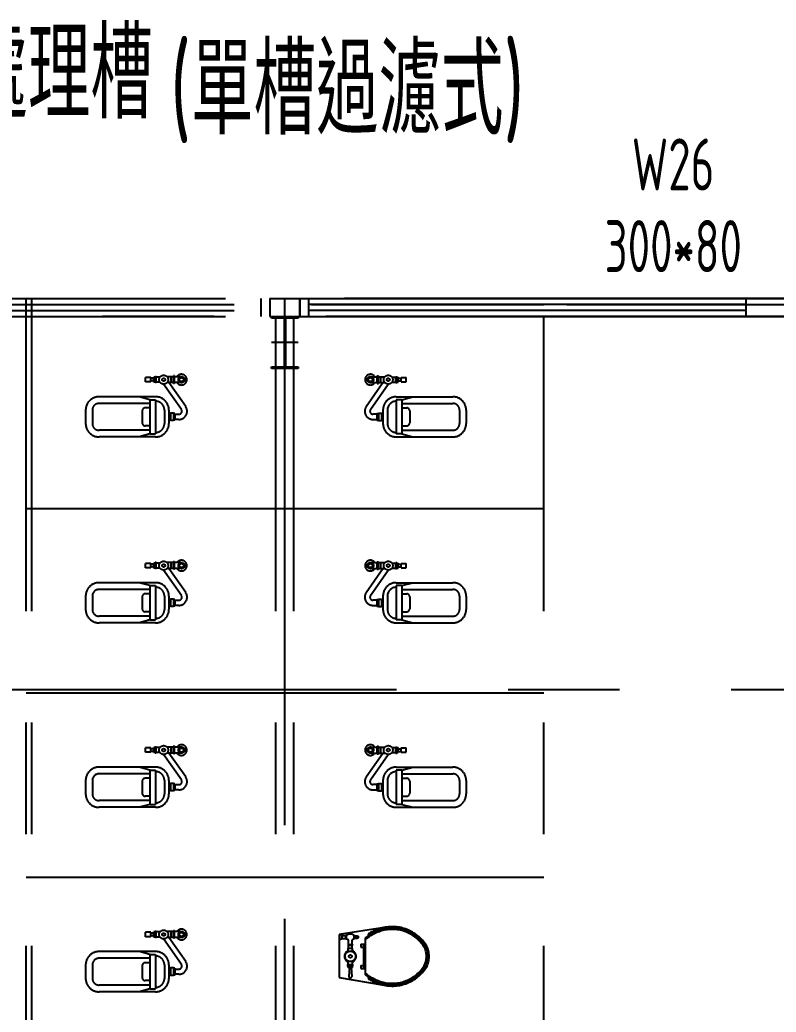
# Model space of a CAD drawing. Extents: x -40736 to 367926, y -65544 to 37405.
# Drawn here: x 352713 to 353222, y -50814 to -50147 of the extents above; entities that cross this region are included whole.
import ezdxf

# ---------------------------------------------------------------- set-up
doc = ezdxf.new("R2010")
doc.units = 0
doc.header["$LTSCALE"] = 600
doc.header["$MEASUREMENT"] = 0
doc.linetypes.add('CENTER2', pattern=[1.125, 0.75, -0.125, 0.125, -0.125])
doc.layers.add('底圖', color=253, linetype='CONTINUOUS')
doc.styles.add('CHINESET', font='ISOCP.SHX', dxfattribs={"width": 0.7, "bigfont": 'CHINESET.SHX'})

msp = doc.modelspace()

# ---------------------------------------------------------------- linework, layer by layer
at = {"layer": '底圖', "linetype": 'CENTER2'}
for p, q in [((352401.28957, -50334.33166), (352881.28957, -50334.33166)), ((352717.28957, -51219.35206), (352717.28957, -50334.33166)), ((352721.28957, -51219.35206), (352721.28957, -50334.33166)), ((352875.28957, -50346.33166), (352875.28957, -50334.33166)), ((352881.28957, -50334.33166), (353423.78956, -50334.33166)), ((352881.28957, -50334.33166), (352881.28957, -50346.33166)), ((352891.28957, -51351.33166), (352891.28957, -50334.33166)), ((352901.28948, -50346.3301), (352901.28957, -50334.33174)), ((352901.28957, -50334.33174), (352901.28948, -50346.3301)), ((353381.28956, -50334.33515), (352901.28957, -50334.33174)), ((352907.28948, -50346.33014), (352907.28957, -50334.33178)), ((353201.28948, -50346.33224), (353201.28956, -50334.33387)), ((352405.78957, -50338.33166), (353376.78956, -50338.33166)), ((352407.28957, -50338.33166), (352875.28957, -50338.33166)), ((352407.28957, -50342.33166), (352875.28957, -50342.33166)), ((353201.28951, -50342.33278), (352907.28951, -50342.33069)), ((353201.28954, -50338.33333), (352907.28954, -50338.33123)), ((352909.28957, -50338.33166), (353065.28956, -50338.33166)), ((352401.28957, -50346.33166), (352881.28957, -50346.33166)), ((353368.7378, -50346.33166), (352413.78957, -50346.33166)), ((352881.28957, -50346.33166), (353411.78956, -50346.33166)), ((352882.28957, -50346.36706), (352900.28957, -50346.36706)), ((352882.28957, -50347.46706), (352882.28957, -50346.36706)), ((352890.93957, -50347.46706), (352882.28957, -50347.46706)), ((352882.61836, -50347.46706), (352883.71836, -50346.36706)), ((352884.38613, -50347.46706), (352885.48613, -50346.36706)), ((352885.28957, -51219.35206), (352885.28957, -50346.33166)), ((352887.92166, -50347.46706), (352889.02166, -50346.36706)), ((352889.68943, -50347.46706), (352890.78943, -50346.36706)), ((352890.93957, -50380.26706), (352890.93957, -50347.46706)), ((352890.93957, -50349.75246), (352891.63957, -50349.05246)), ((352891.28957, -51363.36706), (352891.28957, -50346.36706)), ((352900.28957, -50347.46706), (352891.63957, -50347.46706)), ((352891.63957, -50347.46706), (352891.63957, -50380.26706)), ((352893.22496, -50347.46706), (352894.32496, -50346.36706)), ((352894.99273, -50347.46706), (352896.09273, -50346.36706)), ((352897.28957, -51219.35206), (352897.28957, -50346.33166)), ((352898.52826, -50347.46706), (352899.62826, -50346.36706)), ((352900.28957, -50346.36706), (352900.28957, -50347.46706)), ((353381.28948, -50346.33352), (352901.28948, -50346.3301)), ((353065.28956, -51219.35206), (353065.28956, -50346.33166)), ((352890.93957, -50351.52022), (352891.63957, -50350.82022)), ((352890.93957, -50355.05576), (352891.63957, -50354.35576)), ((352890.93957, -50356.82352), (352891.63957, -50356.12352)), ((352890.93957, -50360.35906), (352891.63957, -50359.65906)), ((352890.93957, -50362.12683), (352891.63957, -50361.42683)), ((352900.28957, -50363.86706), (352882.28957, -50363.86706)), ((352890.93957, -50365.66236), (352891.63957, -50364.96236)), ((352890.93957, -50367.43013), (352891.63957, -50366.73013)), ((352890.93957, -50370.96566), (352891.63957, -50370.26566)), ((352890.93957, -50372.73343), (352891.63957, -50372.03343)), ((352890.93957, -50376.26896), (352891.63957, -50375.56896)), ((352882.28957, -50381.36706), (352882.28957, -50380.26706)), ((352882.28957, -50380.26706), (352890.93957, -50380.26706)), ((352900.28957, -50381.36706), (352882.28957, -50381.36706)), ((352882.30593, -50381.36706), (352883.40593, -50380.26706)), ((352885.84147, -50381.36706), (352886.94147, -50380.26706)), ((352887.60923, -50381.36706), (352888.70923, -50380.26706)), ((352890.93957, -50378.03673), (352891.63957, -50377.33673)), ((352891.14477, -50381.36706), (352892.24477, -50380.26706)), ((352891.63957, -50380.26706), (352900.28957, -50380.26706)), ((352892.91253, -50381.36706), (352894.01253, -50380.26706)), ((352896.44807, -50381.36706), (352897.54807, -50380.26706)), ((352898.21583, -50381.36706), (352899.31583, -50380.26706)), ((352900.28957, -50380.26706), (352900.28957, -50381.36706)), ((352797.69942, -50390.295), (352797.69942, -50387.295)), ((352801.19942, -50387.295), (352797.69942, -50387.295)), ((352801.19942, -50390.295), (352801.19942, -50387.295)), ((352803.19942, -50387.895), (352801.19942, -50387.895)), ((352803.19942, -50390.545), (352803.19942, -50387.045)), ((352803.99942, -50387.045), (352803.19942, -50387.045)), ((352803.99942, -50390.795), (352803.99942, -50386.795)), ((352804.79942, -50386.795), (352803.99942, -50386.795)), ((352804.79942, -50390.795), (352804.79942, -50386.795)), ((352807.36272, -50387.045), (352804.79942, -50387.045)), ((352816.39942, -50386.795), (352812.03548, -50386.795)), ((352814.79942, -50390.795), (352814.79942, -50386.795)), ((352816.39942, -50391.295), (352816.39942, -50386.295)), ((352817.19942, -50386.295), (352816.39942, -50386.295)), ((352817.19942, -50391.295), (352817.19942, -50386.295)), ((352821.1591, -50386.795), (352817.19942, -50386.795)), ((352949.42003, -50386.795), (352953.37971, -50386.795)), ((352953.37971, -50391.295), (352953.37971, -50386.295)), ((352953.37971, -50386.295), (352954.17971, -50386.295)), ((352954.17971, -50391.295), (352954.17971, -50386.295)), ((352954.17971, -50386.795), (352958.54365, -50386.795)), ((352955.77971, -50390.795), (352955.77971, -50386.795)), ((352963.21641, -50387.045), (352965.77971, -50387.045)), ((352965.77971, -50390.795), (352965.77971, -50386.795)), ((352965.77971, -50386.795), (352966.57971, -50386.795)), ((352966.57971, -50390.795), (352966.57971, -50386.795)), ((352966.57971, -50387.045), (352967.37971, -50387.045)), ((352967.37971, -50390.545), (352967.37971, -50387.045)), ((352967.37971, -50387.895), (352969.37971, -50387.895)), ((352969.37971, -50390.295), (352969.37971, -50387.295)), ((352969.37971, -50387.295), (352972.87971, -50387.295)), ((352972.87971, -50390.295), (352972.87971, -50387.295)), ((352801.19942, -50390.295), (352797.69942, -50390.295)), ((352803.19942, -50389.695), (352801.19942, -50389.695)), ((352803.99942, -50390.545), (352803.19942, -50390.545)), ((352804.79942, -50390.795), (352803.99942, -50390.795)), ((352807.36272, -50390.545), (352804.79942, -50390.545)), ((352821.73923, -50408.89785), (352809.76353, -50391.79479)), ((352816.39942, -50390.795), (352812.03548, -50390.795)), ((352824.60627, -50406.89034), (352813.33619, -50390.795)), ((352817.19942, -50391.295), (352816.39942, -50391.295)), ((352821.1591, -50390.795), (352817.19942, -50390.795)), ((352945.97286, -50406.89034), (352957.24294, -50390.795)), ((352948.8399, -50408.89785), (352960.8156, -50391.79479)), ((352949.42003, -50390.795), (352953.37971, -50390.795)), ((352953.37971, -50391.295), (352954.17971, -50391.295)), ((352954.17971, -50390.795), (352958.54365, -50390.795)), ((352963.21641, -50390.545), (352965.77971, -50390.545)), ((352965.77971, -50390.795), (352966.57971, -50390.795)), ((352966.57971, -50390.545), (352967.37971, -50390.545)), ((352967.37971, -50389.695), (352969.37971, -50389.695)), ((352969.37971, -50390.295), (352972.87971, -50390.295)), ((352804.36498, -50400.295), (352766.36498, -50400.295)), ((352800.56498, -50402.25864), (352793.36498, -50400.295)), ((352800.56498, -50402.25864), (352800.56498, -50425.33136)), ((352800.56498, -50402.25864), (352804.36498, -50402.25864)), ((352804.36498, -50402.25864), (352804.36498, -50425.33136)), ((352966.21416, -50400.295), (353004.21416, -50400.295)), ((352966.21416, -50402.25864), (352966.21416, -50425.33136)), ((352970.01416, -50402.25864), (352966.21416, -50402.25864)), ((352970.01416, -50402.25864), (352977.21416, -50400.295)), ((352970.01416, -50402.25864), (352970.01416, -50425.33136)), ((352800.56498, -50404.795), (352766.36498, -50404.795)), ((352800.56498, -50407.795), (352797.36498, -50407.795)), ((352970.01416, -50404.795), (353004.21416, -50404.795)), ((352970.01416, -50407.795), (352973.21416, -50407.795)), ((352757.36498, -50409.295), (352757.36498, -50418.295)), ((352761.86498, -50409.295), (352761.86498, -50418.295)), ((352795.36498, -50409.795), (352795.36498, -50417.795)), ((352810.36498, -50409.295), (352810.36498, -50418.295)), ((352813.36498, -50409.295), (352813.36498, -50418.295)), ((352814.36498, -50411.545), (352813.36498, -50411.545)), ((352814.36498, -50411.295), (352814.36498, -50416.295)), ((352816.36498, -50411.295), (352814.36498, -50411.295)), ((352816.36498, -50411.295), (352816.36498, -50416.295)), ((352817.36498, -50411.545), (352816.36498, -50411.545)), ((352817.36498, -50411.545), (352817.36498, -50416.045)), ((352817.36498, -50412.045), (352820.10092, -50412.045)), ((352820.10092, -50415.545), (352817.36498, -50415.545)), ((352953.21416, -50412.045), (352950.47821, -50412.045)), ((352950.47821, -50415.545), (352953.21416, -50415.545)), ((352953.21416, -50411.545), (352953.21416, -50416.045)), ((352953.21416, -50411.545), (352954.21416, -50411.545)), ((352954.21416, -50411.295), (352954.21416, -50416.295)), ((352954.21416, -50411.295), (352956.21416, -50411.295)), ((352956.21416, -50411.295), (352956.21416, -50416.295)), ((352956.21416, -50411.545), (352957.21416, -50411.545)), ((352957.21416, -50409.295), (352957.21416, -50418.295)), ((352960.21416, -50409.295), (352960.21416, -50418.295)), ((352975.21416, -50409.795), (352975.21416, -50417.795)), ((353008.71416, -50409.295), (353008.71416, -50418.295)), ((353013.21416, -50409.295), (353013.21416, -50418.295)), ((352800.56498, -50419.795), (352797.36498, -50419.795)), ((352814.36498, -50416.045), (352813.36498, -50416.045)), ((352816.36498, -50416.295), (352814.36498, -50416.295)), ((352817.36498, -50416.045), (352816.36498, -50416.045)), ((352953.21416, -50416.045), (352954.21416, -50416.045)), ((352954.21416, -50416.295), (352956.21416, -50416.295)), ((352956.21416, -50416.045), (352957.21416, -50416.045)), ((352970.01416, -50419.795), (352973.21416, -50419.795)), ((352800.56498, -50422.795), (352766.36498, -50422.795)), ((352804.36498, -50427.295), (352766.36498, -50427.295)), ((352800.56498, -50425.33136), (352793.36498, -50427.295)), ((352800.56498, -50425.33136), (352804.36498, -50425.33136)), ((352970.01416, -50425.33136), (352966.21416, -50425.33136)), ((352966.21416, -50427.295), (353004.21416, -50427.295)), ((352970.01416, -50422.795), (353004.21416, -50422.795)), ((352970.01416, -50425.33136), (352977.21416, -50427.295)), ((352717.28957, -50475.35206), (353065.28956, -50475.35206)), ((352797.69942, -50515.3154), (352797.69942, -50512.3154)), ((352801.19942, -50512.3154), (352797.69942, -50512.3154)), ((352801.19942, -50515.3154), (352797.69942, -50515.3154)), ((352801.19942, -50515.3154), (352801.19942, -50512.3154)), ((352803.19942, -50512.9154), (352801.19942, -50512.9154)), ((352803.19942, -50514.7154), (352801.19942, -50514.7154)), ((352803.19942, -50515.5654), (352803.19942, -50512.0654)), ((352803.99942, -50512.0654), (352803.19942, -50512.0654)), ((352803.99942, -50515.5654), (352803.19942, -50515.5654)), ((352803.99942, -50515.8154), (352803.99942, -50511.8154)), ((352804.79942, -50511.8154), (352803.99942, -50511.8154)), ((352804.79942, -50515.8154), (352803.99942, -50515.8154)), ((352804.79942, -50515.8154), (352804.79942, -50511.8154)), ((352807.36272, -50512.0654), (352804.79942, -50512.0654)), ((352807.36272, -50515.5654), (352804.79942, -50515.5654)), ((352816.39942, -50511.8154), (352812.03548, -50511.8154)), ((352816.39942, -50515.8154), (352812.03548, -50515.8154)), ((352824.60627, -50531.91074), (352813.33619, -50515.8154)), ((352814.79942, -50515.8154), (352814.79942, -50511.8154)), ((352816.39942, -50516.3154), (352816.39942, -50511.3154)), ((352817.19942, -50511.3154), (352816.39942, -50511.3154)), ((352817.19942, -50516.3154), (352817.19942, -50511.3154)), ((352821.1591, -50511.8154), (352817.19942, -50511.8154)), ((352821.1591, -50515.8154), (352817.19942, -50515.8154)), ((352945.97286, -50531.91074), (352957.24294, -50515.8154)), ((352949.42003, -50511.8154), (352953.37971, -50511.8154)), ((352949.42003, -50515.8154), (352953.37971, -50515.8154)), ((352953.37971, -50516.3154), (352953.37971, -50511.3154)), ((352953.37971, -50511.3154), (352954.17971, -50511.3154)), ((352954.17971, -50516.3154), (352954.17971, -50511.3154)), ((352954.17971, -50511.8154), (352958.54365, -50511.8154)), ((352954.17971, -50515.8154), (352958.54365, -50515.8154)), ((352955.77971, -50515.8154), (352955.77971, -50511.8154)), ((352963.21641, -50512.0654), (352965.77971, -50512.0654)), ((352963.21641, -50515.5654), (352965.77971, -50515.5654)), ((352965.77971, -50515.8154), (352965.77971, -50511.8154)), ((352965.77971, -50511.8154), (352966.57971, -50511.8154)), ((352965.77971, -50515.8154), (352966.57971, -50515.8154)), ((352966.57971, -50515.8154), (352966.57971, -50511.8154)), ((352966.57971, -50512.0654), (352967.37971, -50512.0654)), ((352966.57971, -50515.5654), (352967.37971, -50515.5654)), ((352967.37971, -50515.5654), (352967.37971, -50512.0654)), ((352967.37971, -50512.9154), (352969.37971, -50512.9154)), ((352967.37971, -50514.7154), (352969.37971, -50514.7154)), ((352969.37971, -50515.3154), (352969.37971, -50512.3154)), ((352969.37971, -50512.3154), (352972.87971, -50512.3154)), ((352969.37971, -50515.3154), (352972.87971, -50515.3154)), ((352972.87971, -50515.3154), (352972.87971, -50512.3154)), ((352821.73923, -50533.91825), (352809.76353, -50516.81518)), ((352817.19942, -50516.3154), (352816.39942, -50516.3154)), ((352948.8399, -50533.91825), (352960.8156, -50516.81518)), ((352953.37971, -50516.3154), (352954.17971, -50516.3154)), ((352804.36498, -50525.3154), (352766.36498, -50525.3154)), ((352800.56498, -50527.27903), (352793.36498, -50525.3154)), ((352800.56498, -50527.27903), (352800.56498, -50550.35176)), ((352800.56498, -50527.27903), (352804.36498, -50527.27903)), ((352804.36498, -50527.27903), (352804.36498, -50550.35176)), ((352966.21416, -50525.3154), (353004.21416, -50525.3154)), ((352966.21416, -50527.27903), (352966.21416, -50550.35176)), ((352970.01416, -50527.27903), (352966.21416, -50527.27903)), ((352970.01416, -50527.27903), (352977.21416, -50525.3154)), ((352970.01416, -50527.27903), (352970.01416, -50550.35176)), ((352757.36498, -50534.3154), (352757.36498, -50543.3154)), ((352761.86498, -50534.3154), (352761.86498, -50543.3154)), ((352800.56498, -50529.8154), (352766.36498, -50529.8154)), ((352795.36498, -50534.8154), (352795.36498, -50542.8154)), ((352800.56498, -50532.8154), (352797.36498, -50532.8154)), ((352810.36498, -50534.3154), (352810.36498, -50543.3154)), ((352813.36498, -50534.3154), (352813.36498, -50543.3154)), ((352957.21416, -50534.3154), (352957.21416, -50543.3154)), ((352960.21416, -50534.3154), (352960.21416, -50543.3154)), ((352970.01416, -50529.8154), (353004.21416, -50529.8154)), ((352970.01416, -50532.8154), (352973.21416, -50532.8154)), ((352975.21416, -50534.8154), (352975.21416, -50542.8154)), ((353008.71416, -50534.3154), (353008.71416, -50543.3154)), ((353013.21416, -50534.3154), (353013.21416, -50543.3154)), ((352814.36498, -50536.5654), (352813.36498, -50536.5654)), ((352814.36498, -50541.0654), (352813.36498, -50541.0654)), ((352814.36498, -50536.3154), (352814.36498, -50541.3154)), ((352816.36498, -50536.3154), (352814.36498, -50536.3154)), ((352816.36498, -50541.3154), (352814.36498, -50541.3154)), ((352816.36498, -50536.3154), (352816.36498, -50541.3154)), ((352817.36498, -50536.5654), (352816.36498, -50536.5654)), ((352817.36498, -50541.0654), (352816.36498, -50541.0654)), ((352817.36498, -50536.5654), (352817.36498, -50541.0654)), ((352817.36498, -50537.0654), (352820.10092, -50537.0654)), ((352820.10092, -50540.5654), (352817.36498, -50540.5654)), ((352953.21416, -50537.0654), (352950.47821, -50537.0654)), ((352950.47821, -50540.5654), (352953.21416, -50540.5654)), ((352953.21416, -50536.5654), (352953.21416, -50541.0654)), ((352953.21416, -50536.5654), (352954.21416, -50536.5654)), ((352953.21416, -50541.0654), (352954.21416, -50541.0654)), ((352954.21416, -50536.3154), (352954.21416, -50541.3154)), ((352954.21416, -50536.3154), (352956.21416, -50536.3154)), ((352954.21416, -50541.3154), (352956.21416, -50541.3154)), ((352956.21416, -50536.3154), (352956.21416, -50541.3154)), ((352956.21416, -50536.5654), (352957.21416, -50536.5654)), ((352956.21416, -50541.0654), (352957.21416, -50541.0654)), ((352800.56498, -50547.8154), (352766.36498, -50547.8154)), ((352800.56498, -50544.8154), (352797.36498, -50544.8154)), ((352970.01416, -50544.8154), (352973.21416, -50544.8154)), ((352970.01416, -50547.8154), (353004.21416, -50547.8154)), ((352804.36498, -50552.3154), (352766.36498, -50552.3154)), ((352800.56498, -50550.35176), (352793.36498, -50552.3154)), ((352800.56498, -50550.35176), (352804.36498, -50550.35176)), ((352970.01416, -50550.35176), (352966.21416, -50550.35176)), ((352966.21416, -50552.3154), (353004.21416, -50552.3154)), ((352970.01416, -50550.35176), (352977.21416, -50552.3154)), ((360391.28956, -50597.33166), (332391.28957, -50597.33166)), ((352717.28957, -50599.35206), (353065.28956, -50599.35206)), ((352803.99942, -50639.8154), (352803.99942, -50635.8154)), ((352804.79942, -50635.8154), (352803.99942, -50635.8154)), ((352804.79942, -50639.8154), (352804.79942, -50635.8154)), ((352816.39942, -50635.8154), (352812.03548, -50635.8154)), ((352814.79942, -50639.8154), (352814.79942, -50635.8154)), ((352816.39942, -50640.3154), (352816.39942, -50635.3154)), ((352817.19942, -50635.3154), (352816.39942, -50635.3154)), ((352817.19942, -50640.3154), (352817.19942, -50635.3154)), ((352821.1591, -50635.8154), (352817.19942, -50635.8154)), ((352949.42003, -50635.8154), (352953.37971, -50635.8154)), ((352953.37971, -50640.3154), (352953.37971, -50635.3154)), ((352953.37971, -50635.3154), (352954.17971, -50635.3154)), ((352954.17971, -50640.3154), (352954.17971, -50635.3154)), ((352954.17971, -50635.8154), (352958.54365, -50635.8154)), ((352955.77971, -50639.8154), (352955.77971, -50635.8154)), ((352965.77971, -50639.8154), (352965.77971, -50635.8154)), ((352965.77971, -50635.8154), (352966.57971, -50635.8154)), ((352966.57971, -50639.8154), (352966.57971, -50635.8154)), ((352797.69942, -50639.3154), (352797.69942, -50636.3154)), ((352801.19942, -50636.3154), (352797.69942, -50636.3154)), ((352801.19942, -50639.3154), (352797.69942, -50639.3154)), ((352801.19942, -50639.3154), (352801.19942, -50636.3154)), ((352803.19942, -50636.9154), (352801.19942, -50636.9154)), ((352803.19942, -50638.7154), (352801.19942, -50638.7154)), ((352803.19942, -50639.5654), (352803.19942, -50636.0654)), ((352803.99942, -50636.0654), (352803.19942, -50636.0654)), ((352803.99942, -50639.5654), (352803.19942, -50639.5654)), ((352804.79942, -50639.8154), (352803.99942, -50639.8154)), ((352807.36272, -50636.0654), (352804.79942, -50636.0654)), ((352807.36272, -50639.5654), (352804.79942, -50639.5654)), ((352821.73923, -50657.91825), (352809.76353, -50640.81518)), ((352816.39942, -50639.8154), (352812.03548, -50639.8154)), ((352824.60627, -50655.91074), (352813.33619, -50639.8154)), ((352817.19942, -50640.3154), (352816.39942, -50640.3154)), ((352821.1591, -50639.8154), (352817.19942, -50639.8154)), ((352945.97286, -50655.91074), (352957.24294, -50639.8154)), ((352948.8399, -50657.91825), (352960.8156, -50640.81518)), ((352949.42003, -50639.8154), (352953.37971, -50639.8154)), ((352953.37971, -50640.3154), (352954.17971, -50640.3154)), ((352954.17971, -50639.8154), (352958.54365, -50639.8154)), ((352963.21641, -50636.0654), (352965.77971, -50636.0654)), ((352963.21641, -50639.5654), (352965.77971, -50639.5654)), ((352965.77971, -50639.8154), (352966.57971, -50639.8154)), ((352966.57971, -50636.0654), (352967.37971, -50636.0654)), ((352966.57971, -50639.5654), (352967.37971, -50639.5654)), ((352967.37971, -50639.5654), (352967.37971, -50636.0654)), ((352967.37971, -50636.9154), (352969.37971, -50636.9154)), ((352967.37971, -50638.7154), (352969.37971, -50638.7154)), ((352969.37971, -50639.3154), (352969.37971, -50636.3154)), ((352969.37971, -50636.3154), (352972.87971, -50636.3154)), ((352969.37971, -50639.3154), (352972.87971, -50639.3154)), ((352972.87971, -50639.3154), (352972.87971, -50636.3154)), ((352804.36498, -50649.3154), (352766.36498, -50649.3154)), ((352800.56498, -50651.27903), (352793.36498, -50649.3154)), ((352966.21416, -50649.3154), (353004.21416, -50649.3154)), ((352970.01416, -50651.27903), (352977.21416, -50649.3154)), ((352800.56498, -50653.8154), (352766.36498, -50653.8154)), ((352800.56498, -50651.27903), (352800.56498, -50674.35176)), ((352800.56498, -50651.27903), (352804.36498, -50651.27903)), ((352804.36498, -50651.27903), (352804.36498, -50674.35176)), ((352966.21416, -50651.27903), (352966.21416, -50674.35176)), ((352970.01416, -50651.27903), (352966.21416, -50651.27903)), ((352970.01416, -50651.27903), (352970.01416, -50674.35176)), ((352970.01416, -50653.8154), (353004.21416, -50653.8154)), ((352757.36498, -50658.3154), (352757.36498, -50667.3154)), ((352761.86498, -50658.3154), (352761.86498, -50667.3154)), ((352795.36498, -50658.8154), (352795.36498, -50666.8154)), ((352800.56498, -50656.8154), (352797.36498, -50656.8154)), ((352810.36498, -50658.3154), (352810.36498, -50667.3154)), ((352813.36498, -50658.3154), (352813.36498, -50667.3154)), ((352814.36498, -50660.5654), (352813.36498, -50660.5654)), ((352814.36498, -50660.3154), (352814.36498, -50665.3154)), ((352816.36498, -50660.3154), (352814.36498, -50660.3154)), ((352816.36498, -50660.3154), (352816.36498, -50665.3154)), ((352817.36498, -50660.5654), (352816.36498, -50660.5654)), ((352817.36498, -50660.5654), (352817.36498, -50665.0654)), ((352817.36498, -50661.0654), (352820.10092, -50661.0654)), ((352953.21416, -50661.0654), (352950.47821, -50661.0654)), ((352953.21416, -50660.5654), (352953.21416, -50665.0654)), ((352953.21416, -50660.5654), (352954.21416, -50660.5654)), ((352954.21416, -50660.3154), (352954.21416, -50665.3154)), ((352954.21416, -50660.3154), (352956.21416, -50660.3154)), ((352956.21416, -50660.3154), (352956.21416, -50665.3154)), ((352956.21416, -50660.5654), (352957.21416, -50660.5654)), ((352957.21416, -50658.3154), (352957.21416, -50667.3154)), ((352960.21416, -50658.3154), (352960.21416, -50667.3154)), ((352970.01416, -50656.8154), (352973.21416, -50656.8154)), ((352975.21416, -50658.8154), (352975.21416, -50666.8154)), ((353008.71416, -50658.3154), (353008.71416, -50667.3154)), ((353013.21416, -50658.3154), (353013.21416, -50667.3154)), ((352800.56498, -50668.8154), (352797.36498, -50668.8154)), ((352814.36498, -50665.0654), (352813.36498, -50665.0654)), ((352816.36498, -50665.3154), (352814.36498, -50665.3154)), ((352817.36498, -50665.0654), (352816.36498, -50665.0654)), ((352820.10092, -50664.5654), (352817.36498, -50664.5654)), ((352950.47821, -50664.5654), (352953.21416, -50664.5654)), ((352953.21416, -50665.0654), (352954.21416, -50665.0654)), ((352954.21416, -50665.3154), (352956.21416, -50665.3154)), ((352956.21416, -50665.0654), (352957.21416, -50665.0654)), ((352970.01416, -50668.8154), (352973.21416, -50668.8154)), ((352800.56498, -50671.8154), (352766.36498, -50671.8154)), ((352800.56498, -50674.35176), (352793.36498, -50676.3154)), ((352800.56498, -50674.35176), (352804.36498, -50674.35176)), ((352970.01416, -50674.35176), (352966.21416, -50674.35176)), ((352970.01416, -50671.8154), (353004.21416, -50671.8154)), ((352970.01416, -50674.35176), (352977.21416, -50676.3154)), ((352804.36498, -50676.3154), (352766.36498, -50676.3154)), ((352966.21416, -50676.3154), (353004.21416, -50676.3154)), ((352717.28957, -50723.35206), (353065.28956, -50723.35206)), ((352797.69942, -50763.3154), (352797.69942, -50760.3154)), ((352801.19942, -50760.3154), (352797.69942, -50760.3154)), ((352801.19942, -50763.3154), (352801.19942, -50760.3154)), ((352803.19942, -50760.9154), (352801.19942, -50760.9154)), ((352803.19942, -50762.7154), (352801.19942, -50762.7154)), ((352803.19942, -50763.5654), (352803.19942, -50760.0654)), ((352803.99942, -50760.0654), (352803.19942, -50760.0654)), ((352803.99942, -50763.8154), (352803.99942, -50759.8154)), ((352804.79942, -50759.8154), (352803.99942, -50759.8154)), ((352804.79942, -50763.8154), (352804.79942, -50759.8154)), ((352807.36272, -50760.0654), (352804.79942, -50760.0654)), ((352816.39942, -50759.8154), (352812.03548, -50759.8154)), ((352814.79942, -50763.8154), (352814.79942, -50759.8154)), ((352816.39942, -50764.3154), (352816.39942, -50759.3154)), ((352817.19942, -50759.3154), (352816.39942, -50759.3154)), ((352817.19942, -50764.3154), (352817.19942, -50759.3154)), ((352821.1591, -50759.8154), (352817.19942, -50759.8154)), ((352956.58585, -50757.44288), (352927.78282, -50761.76078)), ((352927.78282, -50761.76078), (352928.28282, -50761.76078)), ((352927.78282, -50761.76078), (352927.78282, -50790.76852)), ((352929.78282, -50762.51078), (352928.28282, -50761.76078)), ((352928.28282, -50765.26078), (352928.28282, -50761.76078)), ((352929.78282, -50764.51078), (352929.78282, -50762.51078)), ((352929.78282, -50762.51078), (352932.28282, -50762.51078)), ((352932.28282, -50764.76078), (352932.28282, -50762.26078)), ((352932.28282, -50762.26078), (352932.78282, -50762.26078)), ((352932.78282, -50764.76078), (352932.78282, -50762.26078)), ((352937.78282, -50764.51078), (352937.78282, -50762.51078)), ((352937.78282, -50762.51078), (352938.03282, -50762.51078)), ((352938.03282, -50764.51078), (352938.03282, -50762.51078)), ((352938.03282, -50762.76078), (352940.03282, -50762.76078)), ((352939.03282, -50764.26078), (352939.03282, -50762.76078)), ((352940.03282, -50764.26078), (352940.03282, -50762.76078)), ((352947.25331, -50761.55693), (352947.25331, -50762.64875)), ((352801.19942, -50763.3154), (352797.69942, -50763.3154)), ((352803.99942, -50763.5654), (352803.19942, -50763.5654)), ((352804.79942, -50763.8154), (352803.99942, -50763.8154)), ((352807.36272, -50763.5654), (352804.79942, -50763.5654)), ((352821.73923, -50781.91825), (352809.76353, -50764.81518)), ((352816.39942, -50763.8154), (352812.03548, -50763.8154)), ((352824.60627, -50779.91074), (352813.33619, -50763.8154)), ((352817.19942, -50764.3154), (352816.39942, -50764.3154)), ((352821.1591, -50763.8154), (352817.19942, -50763.8154)), ((352927.78282, -50765.26078), (352928.28282, -50765.26078)), ((352928.28282, -50765.26078), (352929.78282, -50764.51078)), ((352929.78282, -50764.51078), (352932.28282, -50764.51078)), ((352932.28282, -50764.76078), (352932.78282, -50764.76078)), ((352933.78282, -50768.51078), (352936.78282, -50768.51078)), ((352933.78282, -50768.51078), (352933.78282, -50769.01078)), ((352933.78282, -50769.01078), (352936.78282, -50769.01078)), ((352934.03282, -50768.51078), (352934.03282, -50765.62117)), ((352934.03282, -50771.01078), (352934.03282, -50769.01078)), ((352936.53282, -50768.51078), (352936.53282, -50765.62117)), ((352936.53282, -50771.01078), (352936.53282, -50769.01078)), ((352936.78282, -50768.51078), (352936.78282, -50769.01078)), ((352937.78282, -50764.51078), (352938.03282, -50764.51078)), ((352938.03282, -50764.26078), (352940.03282, -50764.26078)), ((352940.03282, -50763.01078), (352940.78282, -50763.01078)), ((352940.03282, -50764.01078), (352940.78282, -50764.01078)), ((352940.78282, -50764.01078), (352940.78282, -50763.01078)), ((352942.25331, -50768.41078), (352945.25331, -50768.41078)), ((352942.25331, -50768.41078), (352942.25331, -50770.41078)), ((352944.25331, -50768.41078), (352944.25331, -50784.61078)), ((352945.25331, -50764.10783), (352945.25331, -50788.91373)), ((352804.36498, -50773.3154), (352766.36498, -50773.3154)), ((352800.56498, -50775.27903), (352793.36498, -50773.3154)), ((352800.56498, -50775.27903), (352800.56498, -50798.35176)), ((352800.56498, -50775.27903), (352804.36498, -50775.27903)), ((352804.36498, -50775.27903), (352804.36498, -50798.35176)), ((352933.78282, -50771.01078), (352936.78282, -50771.01078)), ((352933.78282, -50773.3485), (352933.78282, -50771.01078)), ((352936.78282, -50773.3485), (352936.78282, -50771.01078)), ((352942.25331, -50770.41078), (352944.25331, -50770.41078)), ((352757.36498, -50782.3154), (352757.36498, -50791.3154)), ((352761.86498, -50782.3154), (352761.86498, -50791.3154)), ((352800.56498, -50777.8154), (352766.36498, -50777.8154)), ((352800.56498, -50780.8154), (352797.36498, -50780.8154)), ((352810.36498, -50782.3154), (352810.36498, -50791.3154)), ((352813.36498, -50782.3154), (352813.36498, -50791.3154)), ((352933.53282, -50782.01078), (352937.03282, -50782.01078)), ((352933.53282, -50783.01078), (352933.53282, -50782.01078)), ((352933.78282, -50782.01078), (352933.78282, -50779.67306)), ((352936.78282, -50782.01078), (352936.78282, -50779.67306)), ((352937.03282, -50783.01078), (352937.03282, -50782.01078)), ((352942.25331, -50782.61078), (352942.25331, -50784.61078)), ((352942.25331, -50782.61078), (352944.25331, -50782.61078)), ((352795.36498, -50782.8154), (352795.36498, -50790.8154)), ((352814.36498, -50784.5654), (352813.36498, -50784.5654)), ((352814.36498, -50789.0654), (352813.36498, -50789.0654)), ((352814.36498, -50784.3154), (352814.36498, -50789.3154)), ((352816.36498, -50784.3154), (352814.36498, -50784.3154)), ((352816.36498, -50789.3154), (352814.36498, -50789.3154)), ((352816.36498, -50784.3154), (352816.36498, -50789.3154)), ((352817.36498, -50784.5654), (352816.36498, -50784.5654)), ((352817.36498, -50789.0654), (352816.36498, -50789.0654)), ((352817.36498, -50784.5654), (352817.36498, -50789.0654)), ((352817.36498, -50785.0654), (352820.10092, -50785.0654)), ((352820.10092, -50788.5654), (352817.36498, -50788.5654)), ((352933.53282, -50783.01078), (352937.03282, -50783.01078)), ((352933.78282, -50784.01078), (352933.78282, -50783.01078)), ((352933.78282, -50784.01078), (352936.78282, -50784.01078)), ((352934.78282, -50784.01078), (352934.28282, -50790.01078)), ((352935.78282, -50784.01078), (352936.28282, -50790.01078)), ((352936.78282, -50784.01078), (352936.78282, -50783.01078)), ((352942.25331, -50784.61078), (352945.25331, -50784.61078)), ((352800.56498, -50795.8154), (352766.36498, -50795.8154)), ((352800.56498, -50792.8154), (352797.36498, -50792.8154)), ((352927.78282, -50790.76852), (352956.80357, -50795.63532)), ((352947.25331, -50790.37282), (352947.25331, -50791.46463)), ((352804.36498, -50800.3154), (352766.36498, -50800.3154)), ((352800.56498, -50798.35176), (352793.36498, -50800.3154)), ((352800.56498, -50798.35176), (352804.36498, -50798.35176))]:
    msp.add_line(p, q, dxfattribs=at)
for centre, major_axis, start_param, end_param in [((352809.79942, -50388.795), (-2.12132, 2.12132), -0.785398163, 5.497787144), ((352809.79942, -50388.795), (-0.70711, 0.70711), -0.785398163, 5.497787144), ((352821.79942, -50388.795), (2.54558, 2.54558), 2.94522546, 8.050348827), ((352821.79942, -50388.795), (-1.48492, 1.48492), -0.785398163, 5.497787144), ((352821.79942, -50388.795), (0.95459, 0.95459), 0.7853981633988175, 7.068583470578404), ((352948.77971, -50388.795), (-2.54558, 2.54558), 4.516021787, 9.621145154), ((352948.77971, -50388.795), (-1.48492, 1.48492), -0.785398163, 5.497787144), ((352948.77971, -50388.795), (0.95459, 0.95459), 0.7853981633988175, 7.068583470578404), ((352960.77971, -50388.795), (-2.12132, 2.12132), -0.785398163, 5.497787144), ((352960.77971, -50388.795), (-0.70711, 0.70711), -0.785398163, 5.497787144), ((352766.36498, -50409.295), (-6.36396, 6.36396), -0.785398163, 0.785398163), ((352804.36498, -50409.295), (6.36396, 6.36396), 5.497787144, 7.068583471), ((352966.21416, -50409.295), (-6.36396, 6.36396), -0.785398163, 0.785398163), ((353004.21416, -50409.295), (6.36396, 6.36396), 5.497787144, 7.068583471), ((352766.36498, -50409.295), (3.18198, 3.18198), 0.785398163, 2.35619449), ((352797.36498, -50409.795), (-1.41421, 1.41421), -0.785398163, 0.785398163), ((352804.36498, -50409.295), (4.24264, 4.24264), 5.497787144, 7.068583471), ((352820.10092, -50410.045), (3.88909, 3.88909), 3.926990817, 6.108652382), ((352820.10092, -50410.045), (1.41421, 1.41421), 3.926990817, 6.108652382), ((352950.47821, -50410.045), (3.88909, 3.88909), 1.745329252, 3.926990817), ((352950.47821, -50410.045), (-1.41421, 1.41421), 0.174532925, 2.35619449), ((352966.21416, -50409.295), (-4.24264, 4.24264), -0.785398163, 0.785398163), ((352973.21416, -50409.795), (1.41421, 1.41421), 5.497787144, 7.068583471), ((353004.21416, -50409.295), (3.18198, 3.18198), 5.497787144, 7.068583471), ((352766.36498, -50418.295), (6.36396, 6.36396), 2.35619449, 3.926990817), ((352766.36498, -50418.295), (-3.18198, 3.18198), 0.785398163, 2.35619449), ((352797.36498, -50417.795), (-1.41421, 1.41421), 0.785398163, 2.35619449), ((352804.36498, -50418.295), (-6.36396, 6.36396), 2.35619449, 3.926990817), ((352804.36498, -50418.295), (-4.24264, 4.24264), 2.35619449, 3.926990817), ((352966.21416, -50418.295), (6.36396, 6.36396), 2.35619449, 3.926990817), ((352966.21416, -50418.295), (4.24264, 4.24264), 2.35619449, 3.926990817), ((352973.21416, -50417.795), (1.41421, 1.41421), 3.926990817, 5.497787144), ((353004.21416, -50418.295), (-6.36396, 6.36396), 2.35619449, 3.926990817), ((353004.21416, -50418.295), (-3.18198, 3.18198), 2.35619449, 3.926990817), ((352809.79942, -50513.8154), (-2.12132, 2.12132), -0.785398163, 5.497787144), ((352809.79942, -50513.8154), (0.70711, 0.70711), 0.7853981634023931, 7.068583470581979), ((352821.79942, -50513.8154), (-2.54558, 2.54558), 1.374429134, 6.4795525), ((352821.79942, -50513.8154), (-1.48492, 1.48492), -0.785398163, 5.497787144), ((352821.79942, -50513.8154), (0.95459, 0.95459), 0.7853981634031777, 7.068583470582764), ((352948.77971, -50513.8154), (-2.54558, 2.54558), 4.516021787, 9.621145154), ((352948.77971, -50513.8154), (-1.48492, 1.48492), -0.785398163, 5.497787144), ((352948.77971, -50513.8154), (0.95459, 0.95459), 0.7853981633988175, 7.068583470578404), ((352960.77971, -50513.8154), (-2.12132, 2.12132), -0.785398163, 5.497787144), ((352960.77971, -50513.8154), (-0.70711, 0.70711), -0.785398163, 5.497787144), ((352766.36498, -50534.3154), (-6.36396, 6.36396), -0.785398163, 0.785398163), ((352804.36498, -50534.3154), (6.36396, 6.36396), 5.497787144, 7.068583471), ((352804.36498, -50534.3154), (-4.24264, 4.24264), 3.926990817, 5.497787144), ((352966.21416, -50534.3154), (-6.36396, 6.36396), -0.785398163, 0.785398163), ((352966.21416, -50534.3154), (-4.24264, 4.24264), -0.785398163, 0.785398163), ((353004.21416, -50534.3154), (6.36396, 6.36396), 5.497787144, 7.068583471), ((352766.36498, -50534.3154), (-3.18198, 3.18198), -0.785398163, 0.785398163), ((352797.36498, -50534.8154), (-1.41421, 1.41421), -0.785398163, 0.785398163), ((352820.10092, -50535.0654), (3.88909, 3.88909), 3.926990817, 6.108652382), ((352820.10092, -50535.0654), (1.41421, 1.41421), 3.926990817, 6.108652382), ((352950.47821, -50535.0654), (-3.88909, 3.88909), 0.174532925, 2.35619449), ((352950.47821, -50535.0654), (-1.41421, 1.41421), 0.174532925, 2.35619449), ((352973.21416, -50534.8154), (-1.41421, 1.41421), 3.926990817, 5.497787144), ((353004.21416, -50534.3154), (3.18198, 3.18198), 5.497787144, 7.068583471), ((352766.36498, -50543.3154), (6.36396, 6.36396), 2.35619449, 3.926990817), ((352766.36498, -50543.3154), (-3.18198, 3.18198), 0.785398163, 2.35619449), ((352797.36498, -50542.8154), (1.41421, 1.41421), 2.35619449, 3.926990817), ((352804.36498, -50543.3154), (-6.36396, 6.36396), 2.35619449, 3.926990817), ((352804.36498, -50543.3154), (-4.24264, 4.24264), 2.35619449, 3.926990817), ((352966.21416, -50543.3154), (6.36396, 6.36396), 2.35619449, 3.926990817), ((352966.21416, -50543.3154), (4.24264, 4.24264), 2.35619449, 3.926990817), ((352973.21416, -50542.8154), (1.41421, 1.41421), 3.926990817, 5.497787144), ((353004.21416, -50543.3154), (-6.36396, 6.36396), 2.35619449, 3.926990817), ((353004.21416, -50543.3154), (-3.18198, 3.18198), 2.35619449, 3.926990817), ((352809.79942, -50637.8154), (-2.12132, 2.12132), -0.785398163, 5.497787144), ((352821.79942, -50637.8154), (-2.54558, 2.54558), 1.374429134, 6.4795525), ((352821.79942, -50637.8154), (-1.48492, 1.48492), -0.785398163, 5.497787144), ((352948.77971, -50637.8154), (2.54558, 2.54558), 6.086818114, 11.191941481), ((352948.77971, -50637.8154), (-1.48492, 1.48492), -0.785398163, 5.497787144), ((352960.77971, -50637.8154), (-2.12132, 2.12132), -0.785398163, 5.497787144), ((352809.79942, -50637.8154), (0.70711, 0.70711), 0.7853981634023931, 7.068583470581979), ((352821.79942, -50637.8154), (0.95459, 0.95459), 0.7853981634031777, 7.068583470582764), ((352948.77971, -50637.8154), (0.95459, 0.95459), 0.7853981634031777, 7.068583470582764), ((352960.77971, -50637.8154), (-0.70711, 0.70711), -0.785398163, 5.497787144), ((352766.36498, -50658.3154), (-6.36396, 6.36396), -0.785398163, 0.785398163), ((352804.36498, -50658.3154), (6.36396, 6.36396), 5.497787144, 7.068583471), ((352966.21416, -50658.3154), (-6.36396, 6.36396), -0.785398163, 0.785398163), ((353004.21416, -50658.3154), (-6.36396, 6.36396), 3.926990817, 5.497787144), ((352766.36498, -50658.3154), (-3.18198, 3.18198), -0.785398163, 0.785398163), ((352804.36498, -50658.3154), (4.24264, 4.24264), 5.497787144, 7.068583471), ((352820.10092, -50659.0654), (3.88909, 3.88909), 3.926990817, 6.108652382), ((352950.47821, -50659.0654), (-3.88909, 3.88909), 0.174532925, 2.35619449), ((352966.21416, -50658.3154), (-4.24264, 4.24264), -0.785398163, 0.785398163), ((353004.21416, -50658.3154), (3.18198, 3.18198), 5.497787144, 7.068583471), ((352797.36498, -50658.8154), (1.41421, 1.41421), 0.785398163, 2.35619449), ((352820.10092, -50659.0654), (1.41421, 1.41421), 3.926990817, 6.108652382), ((352950.47821, -50659.0654), (-1.41421, 1.41421), 0.174532925, 2.35619449), ((352973.21416, -50658.8154), (-1.41421, 1.41421), 3.926990817, 5.497787144), ((352766.36498, -50667.3154), (6.36396, 6.36396), 2.35619449, 3.926990817), ((352766.36498, -50667.3154), (-3.18198, 3.18198), 0.785398163, 2.35619449), ((352797.36498, -50666.8154), (1.41421, 1.41421), 2.35619449, 3.926990817), ((352804.36498, -50667.3154), (-6.36396, 6.36396), 2.35619449, 3.926990817), ((352804.36498, -50667.3154), (-4.24264, 4.24264), 2.35619449, 3.926990817), ((352966.21416, -50667.3154), (6.36396, 6.36396), 2.35619449, 3.926990817), ((352966.21416, -50667.3154), (4.24264, 4.24264), 2.35619449, 3.926990817), ((352973.21416, -50666.8154), (1.41421, 1.41421), 3.926990817, 5.497787144), ((353004.21416, -50667.3154), (-6.36396, 6.36396), 2.35619449, 3.926990817), ((353004.21416, -50667.3154), (-3.18198, 3.18198), 2.35619449, 3.926990817), ((352963.44321, -50783.81175), (-19.26578, 19.26578), 4.495754248, 5.752206948), ((352963.48973, -50783.6991), (-18.552, 18.552), 4.495738341, 5.754881248), ((352809.79942, -50761.8154), (-2.12132, 2.12132), -0.785398163, 5.497787144), ((352809.79942, -50761.8154), (0.70711, 0.70711), 0.7853981634023931, 7.068583470581979), ((352821.79942, -50761.8154), (-2.54558, 2.54558), 1.374429134, 6.4795525), ((352821.79942, -50761.8154), (-1.48492, 1.48492), -0.785398163, 5.497787144), ((352821.79942, -50761.8154), (0.95459, 0.95459), 0.7853981634031777, 7.068583470582764), ((352935.28282, -50765.13578), (2.56326, 2.56326), 0.024385409, 1.546410918), ((352964.89141, -50788.92592), (22.37847, 22.37847), 1.043332171, 1.454800222), ((352964.89141, -50788.92592), (21.73344, 21.73344), 1.043344654, 1.478509661), ((352964.89141, -50788.92592), (-23.02351, 23.02351), -0.527464156, -0.212930716), ((352963.48973, -50783.6991), (-17.90696, 17.90696), 4.497124535, 5.754866144), ((352935.28282, -50761.88578), (2.56326, 2.56326), 3.165978063, 3.488865689), ((352933.53282, -50765.62117), (0.35355, 0.35355), 5.497787144, 6.630458342), ((352937.03282, -50765.62117), (-0.35355, 0.35355), -0.347273035, 0.785398163), ((352935.28282, -50761.88578), (-2.56326, 2.56326), 2.794319619, 3.117207244), ((352972.66087, -50776.51078), (11.02552, 11.02552), 5.0052251, 5.990349188), ((352766.36498, -50782.3154), (6.36396, 6.36396), 0.785398163, 2.35619449), ((352804.36498, -50782.3154), (6.36396, 6.36396), 5.497787144, 7.068583471), ((352935.28282, -50776.51078), (-2.82843, 2.82843), -0.401001389, 1.971797716), ((352935.28282, -50776.51078), (-2.47487, 2.47487), -0.785398163, 5.497787144), ((352935.28282, -50776.51078), (-0.70711, 0.70711), -0.785398163, 5.497787144), ((352935.28282, -50776.51078), (2.82843, 2.82843), 4.311387591, 6.684186696), ((352972.64973, -50776.51358), (-9.74332, 9.74332), 3.442092158, 4.416850979), ((352972.64973, -50776.51358), (-10.38836, 10.38836), 3.439510511, 4.419362308), ((352766.36498, -50782.3154), (-3.18198, 3.18198), -0.785398163, 0.785398163), ((352797.36498, -50782.8154), (1.41421, 1.41421), 0.785398163, 2.35619449), ((352804.36498, -50782.3154), (4.24264, 4.24264), 5.497787144, 7.068583471), ((352820.10092, -50783.0654), (3.88909, 3.88909), 3.926990817, 6.108652382), ((352820.10092, -50783.0654), (1.41421, 1.41421), 3.926990817, 6.108652382), ((352964.89141, -50764.09564), (-21.73344, 21.73344), 1.663082992, 2.105137047), ((352964.89141, -50764.09564), (-22.37847, 22.37847), 1.686792431, 2.10516994), ((352963.51065, -50769.38185), (-19.16023, 19.16023), 2.106070482, 3.362236527), ((352963.48954, -50769.3287), (-18.54794, 18.54794), 2.107383088, 3.360998409), ((352963.48954, -50769.3287), (17.9029, 17.9029), 3.678219223, 4.930369409), ((352766.36498, -50791.3154), (6.36396, 6.36396), 2.35619449, 3.926990817), ((352766.36498, -50791.3154), (3.18198, 3.18198), 2.35619449, 3.926990817), ((352797.36498, -50790.8154), (1.41421, 1.41421), 2.35619449, 3.926990817), ((352804.36498, -50791.3154), (-6.36396, 6.36396), 2.35619449, 3.926990817), ((352804.36498, -50791.3154), (4.24264, 4.24264), 3.926990817, 5.497787144), ((352935.28282, -50790.01078), (-0.70711, 0.70711), 0.785398163, 3.926990817), ((352964.89141, -50764.09564), (-23.02351, 23.02351), 1.783727043, 2.10516994)]:
    msp.add_ellipse(centre, major_axis=major_axis, ratio=1, start_param=start_param, end_param=end_param, dxfattribs=at)

# ---------------------------------------------------------------- texts
at = {"layer": '底圖', "linetype": 'CENTER2', "style": 'CHINESET', "width": 0.7}
for s, height, p in [('污水處理槽', 60, (352592.54646, -50213.13466)), ('(單槽過濾式)', 60, (352814.16588, -50223.83748)), ('W26', 35, (353124.4747, -50261.6232)), ('300*80', 35, (353106.25331, -50316.53955))]:
    msp.add_text(s, height=height, dxfattribs=at).set_placement(p)

doc.saveas('drawing.dxf')
